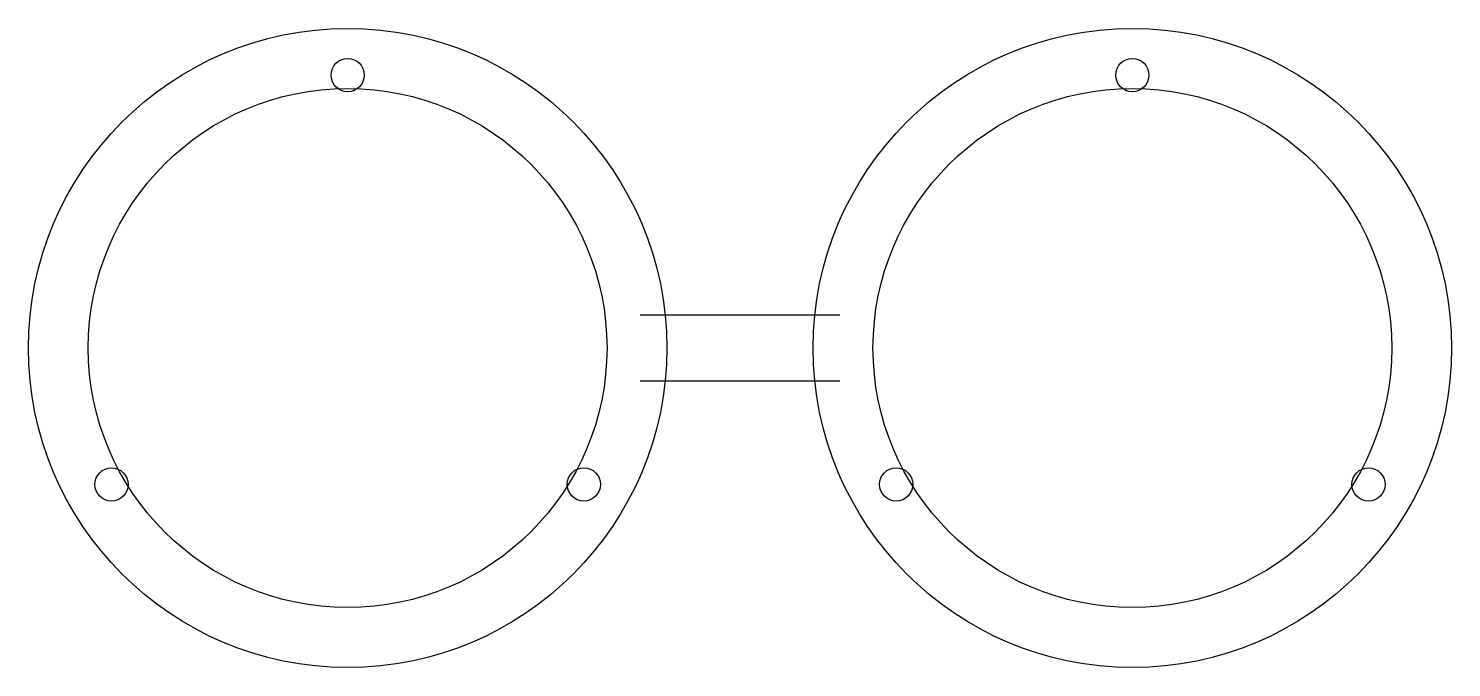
# Model space of a CAD drawing. Header units: millimetres. Extents: x -166 to 48, y -48 to 48.
import ezdxf

# ---------------------------------------------------------------- set-up
doc = ezdxf.new("R2010")
doc.units = ezdxf.units.MM
doc.layers.get('0').update_dxf_attribs({"linetype": 'CONTINUOUS'})

msp = doc.modelspace()

# ---------------------------------------------------------------- linework, layer by layer
for p, q in [((-74, 5), (-44, 5)), ((-44, -5), (-74, -5))]:
    msp.add_line(p, q)
for centre, radius in [((-118, 0), 48), ((0, 0), 48), ((-118, 41), 2.5), ((0, 41), 2.5), ((-118, 0), 39), ((0, 0), 39), ((-153.51, -20.5), 2.5), ((-82.49, -20.5), 2.5), ((-35.51, -20.5), 2.5), ((35.51, -20.5), 2.5)]:
    msp.add_circle(centre, radius)

doc.saveas('drawing.dxf')
